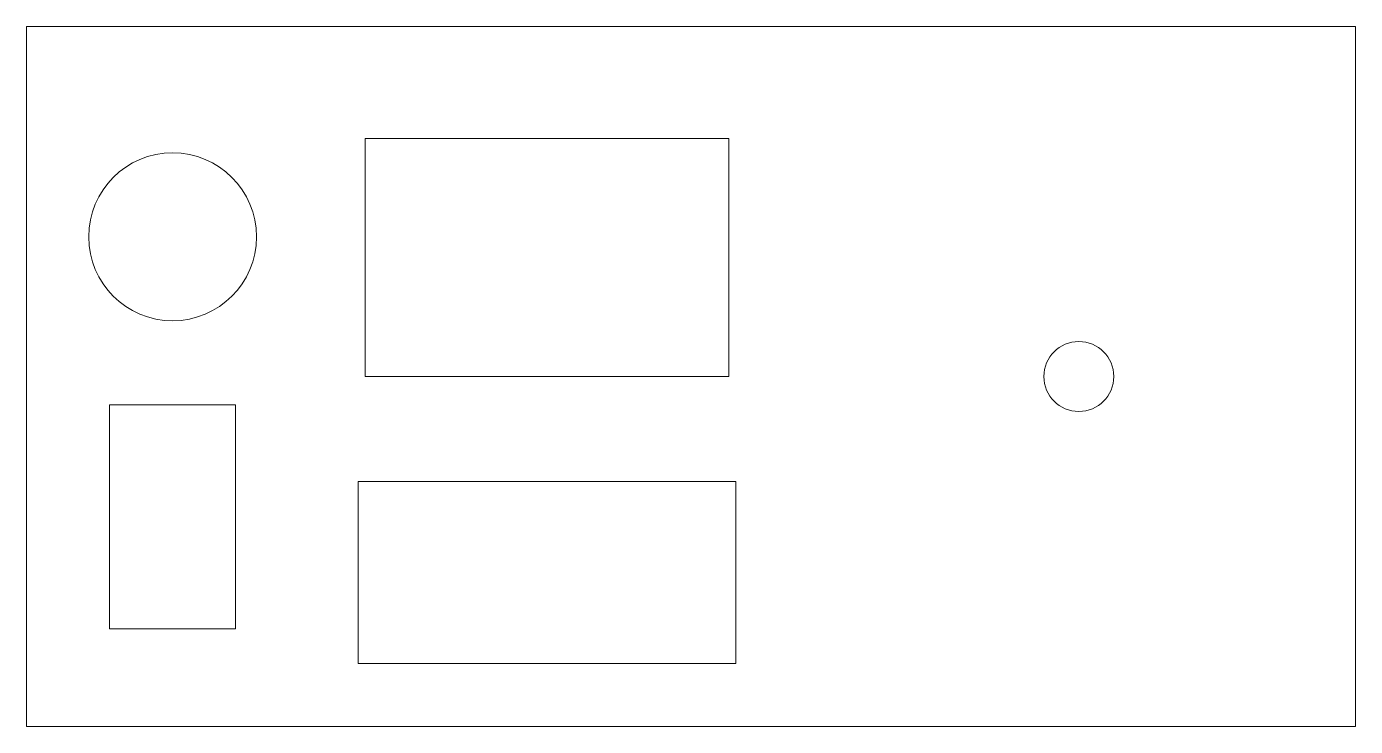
# Model space of a CAD drawing. Header units: millimetres. Extents: x -111.3 to -16.3, y -73.7 to -23.7.
import ezdxf

# ---------------------------------------------------------------- set-up
doc = ezdxf.new("R2010")
doc.units = ezdxf.units.MM
doc.header["$MEASUREMENT"] = 0
doc.layers.add('Layer 1', color=7, linetype='Continuous')

msp = doc.modelspace()

# ---------------------------------------------------------------- linework, layer by layer
at = {"layer": 'Layer 1', "color": 250, "lineweight": 18}
for points in [[(-111.2985, -73.7036), (-16.2985, -73.7036), (-16.2985, -23.7036), (-111.2985, -23.7036), (-111.2985, -73.7036)], [(-87.0985, -48.7036), (-61.0985, -48.7036), (-61.0985, -31.7036), (-87.0985, -31.7036), (-87.0985, -48.7036)], [(-105.3596, -66.7221), (-96.3596, -66.7221), (-96.3596, -50.7221), (-105.3596, -50.7221), (-105.3596, -66.7221)], [(-87.5985, -69.2036), (-60.5985, -69.2036), (-60.5985, -56.2036), (-87.5985, -56.2036), (-87.5985, -69.2036)]]:
    msp.add_lwpolyline(points, close=True, dxfattribs=at)
for centre, major_axis in [((-100.8596, -38.7221), (0, 6)), ((-36.0722, -48.7036), (0, 2.5))]:
    msp.add_ellipse(centre, major_axis=major_axis, ratio=1, dxfattribs=at)

doc.saveas('drawing.dxf')
